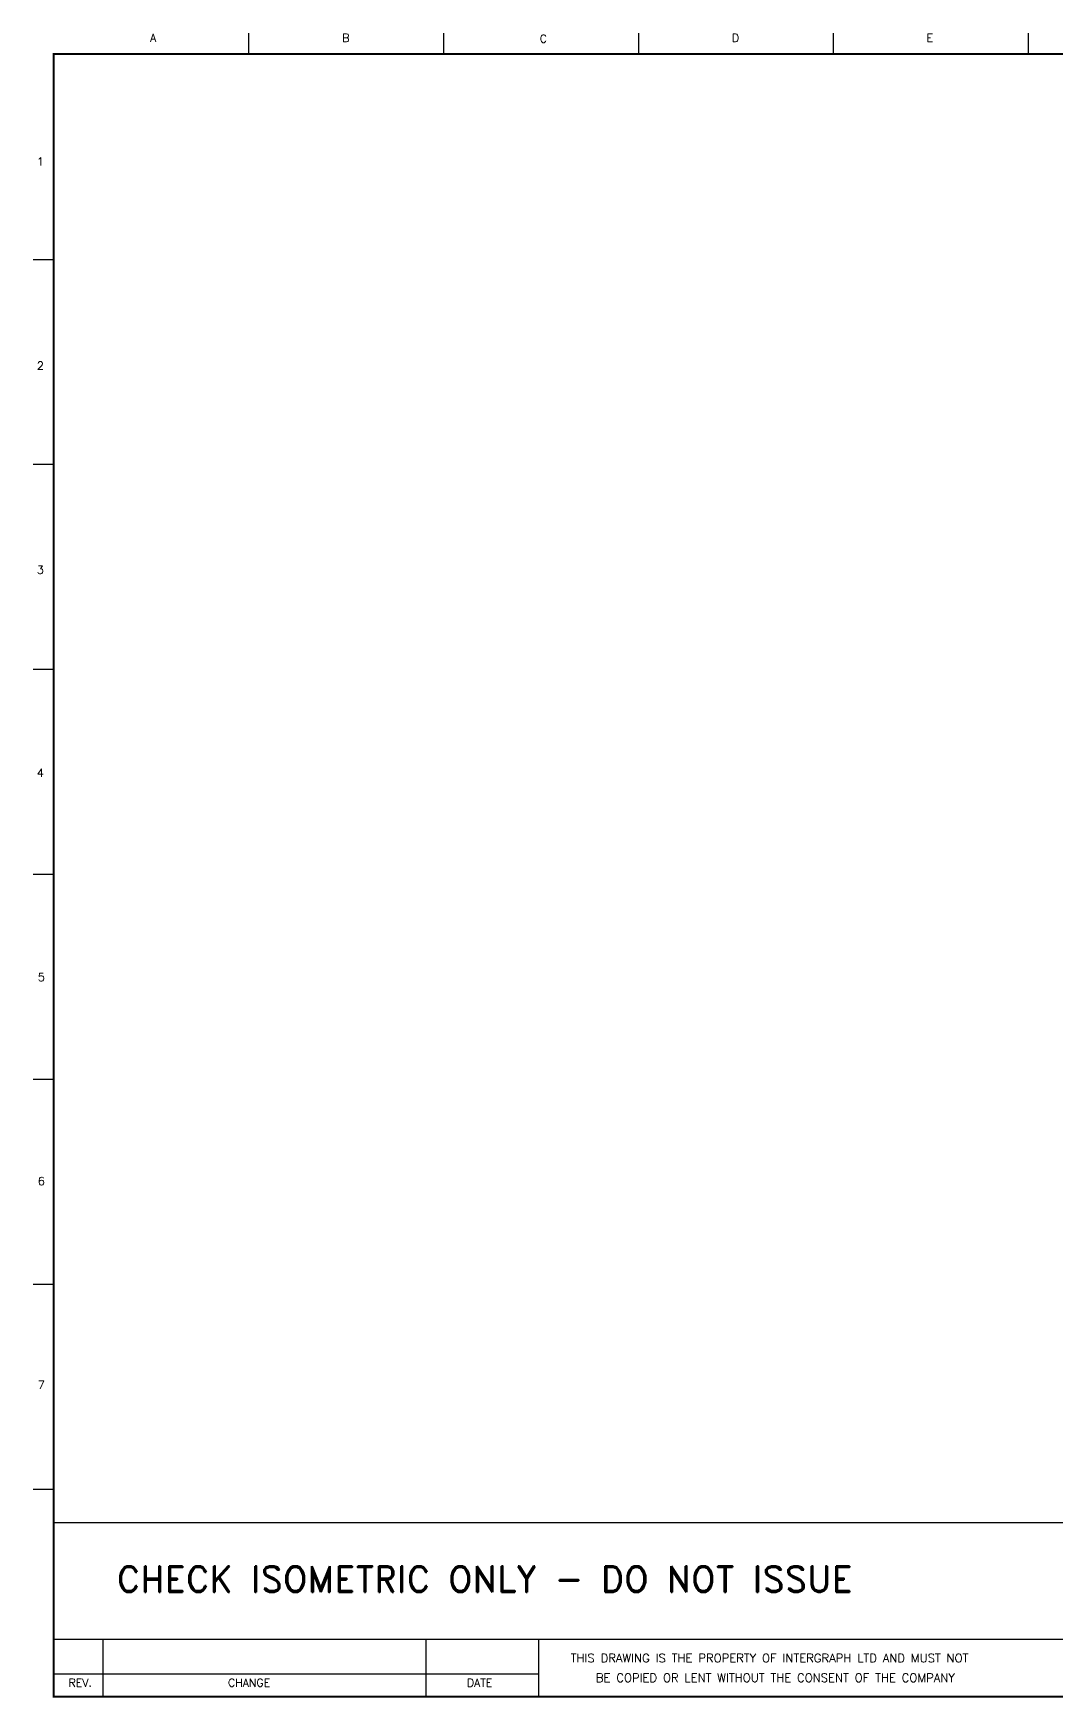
# Model space of a CAD drawing. Extents: x 0 to 594, y 5 to 421.
# Drawn here: x -0.1 to 255.6, y 4.8 to 420.7 of the extents above; entities that cross this region are included whole.
import ezdxf

# ---------------------------------------------------------------- set-up
doc = ezdxf.new("R2010")
doc.units = 0
doc.header["$MEASUREMENT"] = 0
doc.layers.add('BACKING', color=7, linetype='CONTINUOUS')
doc.styles.add('ROMAND', font='romand.shx', dxfattribs={"height": 0.23})
doc.styles.add('TITLE', font='romand.shx')

msp = doc.modelspace()

# ---------------------------------------------------------------- linework, layer by layer
at = {"layer": 'BACKING', "color": 7, "linetype": 'Continuous'}
for p, q in [((53.77, 415.71), (53.77, 420.71)), ((102.46, 415.71), (102.46, 420.71)), ((151.14, 415.71), (151.14, 420.71)), ((199.83, 415.71), (199.83, 420.71)), ((248.52, 415.71), (248.52, 420.71)), ((-0.1, 364.21), (5, 364.21)), ((-0.1, 313), (5, 313)), ((-0.1, 261.78), (5, 261.78)), ((-0.1, 210.56), (5, 210.56)), ((-0.1, 159.34), (5, 159.34)), ((-0.1, 108.13), (5, 108.13)), ((-0.1, 56.91), (5, 56.91)), ((5, 48.54), (589.4, 48.54)), ((17.3, 19.27), (17.3, 5)), ((97.98, 19.27), (97.98, 5)), ((126.1, 19.27), (126.1, 5)), ((126.1, 10.6), (5, 10.6))]:
    msp.add_line(p, q, dxfattribs=at)
at = {"layer": 'BACKING', "color": 7, "linetype": 'Continuous', "const_width": 0.5, "flags": 128}
msp.add_lwpolyline([(5, 5), (589.4, 5), (589.4, 415.5), (5, 415.5)], close=True, dxfattribs=at)
at = {"layer": 'BACKING', "color": 7, "linetype": 'Continuous', "flags": 128}
msp.add_lwpolyline([(558.68, 19.27), (5, 19.27)], dxfattribs=at)

# ---------------------------------------------------------------- texts
at = {"layer": 'BACKING', "color": 7, "linetype": 'Continuous'}
for s, height, style, p in [('A', 2, 'ROMAND', (29.06, 418.57)), ('B', 2, 'ROMAND', (77.06, 418.57)), ('C', 2, 'ROMAND', (126.41, 418.36)), ('D', 2, 'ROMAND', (174.41, 418.57)), ('E', 2, 'ROMAND', (223.03, 418.57)), ('1', 2, 'ROMAND', (0.8, 387.65)), ('2', 2, 'ROMAND', (0.8, 336.65)), ('3', 2, 'ROMAND', (0.8, 285.65)), ('4', 2, 'ROMAND', (0.8, 234.85)), ('5', 2, 'ROMAND', (1.05, 183.85)), ('6', 2, 'ROMAND', (1.05, 132.85)), ('7', 2, 'ROMAND', (1.05, 81.95)), ('CHECK ISOMETRIC ONLY - DO NOT ISSUE', 6.5, 'TITLE', (20.76, 31.15)), ('THIS DRAWING IS THE PROPERTY OF INTERGRAPH LTD AND MUST NOT', 2.125, 'TITLE', (134.14, 13.6)), ('REV.', 2, 'TITLE', (8.7, 7.5)), ('CHANGE', 2, 'TITLE', (48.53, 7.5)), ('DATE', 2, 'TITLE', (108.22, 7.5)), ('BE COPIED OR LENT WITHOUT THE CONSENT OF THE COMPANY', 2.125, 'TITLE', (140.43, 8.66))]:
    msp.add_text(s, height=height, dxfattribs=dict(at, style=style)).set_placement(p)

doc.saveas('drawing.dxf')
